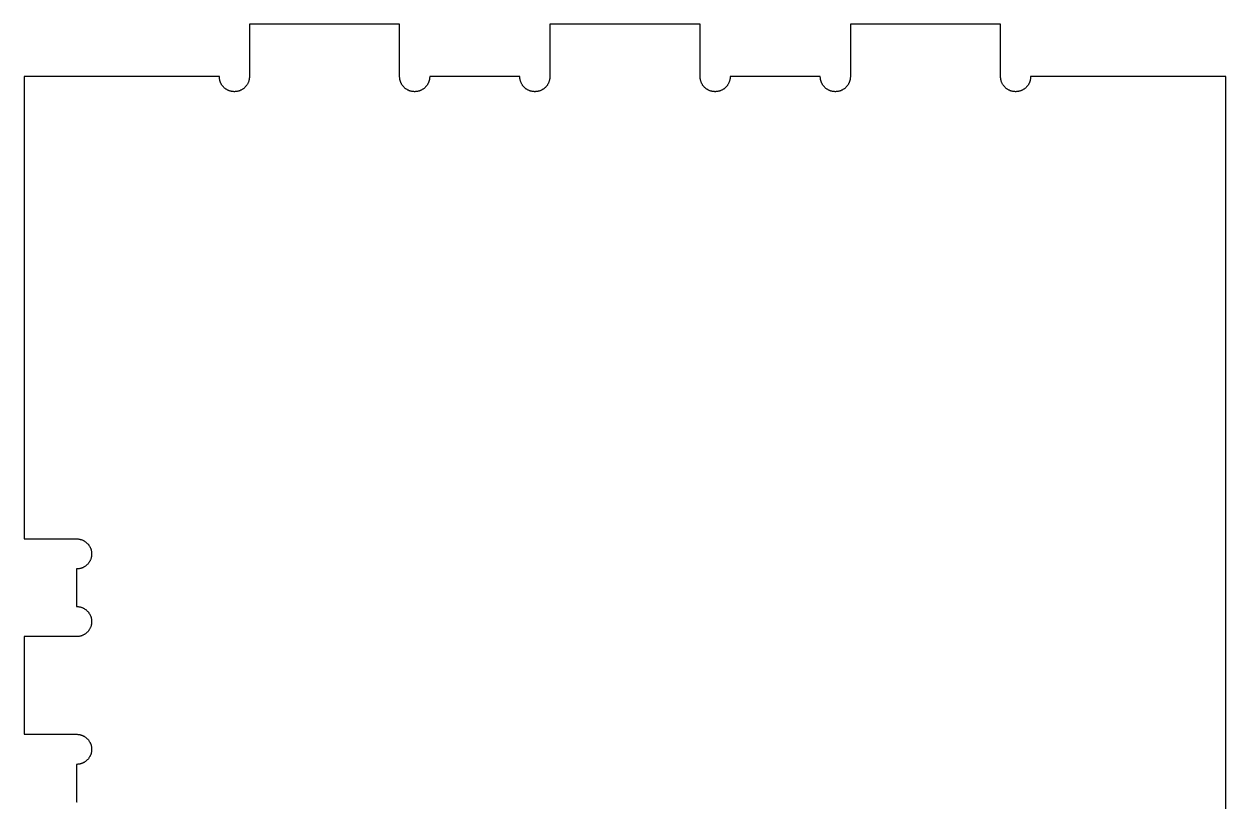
# Model space of a CAD drawing. Header units: millimetres. Extents: x 86 to 152, y 21 to 97.6.
# Drawn here: x 86 to 118, y 41.7 to 62.4 of the extents above; entities that cross this region are included whole.
import ezdxf

# ---------------------------------------------------------------- set-up
doc = ezdxf.new("R2010")
doc.units = ezdxf.units.MM
doc.layers.add('Default', color=18, linetype='Continuous', true_color=0x000000)

msp = doc.modelspace()

# ---------------------------------------------------------------- linework, layer by layer
at = {"layer": 'Default'}
for p, q in [((96, 62.4), (92, 62.4)), ((92, 62.4), (92, 61)), ((96, 61), (96, 62.4)), ((104, 62.4), (100, 62.4)), ((100, 62.4), (100, 61)), ((104, 61), (104, 62.4)), ((112, 62.4), (108, 62.4)), ((108, 62.4), (108, 61)), ((112, 61), (112, 62.4)), ((91.2, 61), (86, 61)), ((86, 61), (86, 48.7)), ((91.2, 60.986), (91.2, 61)), ((91.201, 60.972), (91.2, 60.986)), ((91.202, 60.959), (91.201, 60.972)), ((91.204, 60.945), (91.202, 60.959)), ((91.206, 60.931), (91.204, 60.945)), ((91.209, 60.918), (91.206, 60.931)), ((91.212, 60.904), (91.209, 60.918)), ((91.215, 60.891), (91.212, 60.904)), ((91.219, 60.878), (91.215, 60.891)), ((91.224, 60.865), (91.219, 60.878)), ((91.228, 60.852), (91.224, 60.865)), ((91.234, 60.839), (91.228, 60.852)), ((91.24, 60.826), (91.234, 60.839)), ((91.246, 60.814), (91.24, 60.826)), ((91.252, 60.802), (91.246, 60.814)), ((91.259, 60.79), (91.252, 60.802)), ((91.948, 60.802), (91.941, 60.79)), ((91.954, 60.814), (91.948, 60.802)), ((91.96, 60.826), (91.954, 60.814)), ((91.966, 60.839), (91.96, 60.826)), ((91.972, 60.852), (91.966, 60.839)), ((91.976, 60.865), (91.972, 60.852)), ((91.981, 60.878), (91.976, 60.865)), ((91.985, 60.891), (91.981, 60.878)), ((91.988, 60.904), (91.985, 60.891)), ((91.991, 60.918), (91.988, 60.904)), ((91.994, 60.931), (91.991, 60.918)), ((91.996, 60.945), (91.994, 60.931)), ((91.998, 60.959), (91.996, 60.945)), ((91.999, 60.972), (91.998, 60.959)), ((92, 60.986), (91.999, 60.972)), ((92, 61), (92, 60.986)), ((96, 60.986), (96, 61)), ((96.001, 60.972), (96, 60.986)), ((96.002, 60.959), (96.001, 60.972)), ((96.004, 60.945), (96.002, 60.959)), ((96.006, 60.931), (96.004, 60.945)), ((96.009, 60.918), (96.006, 60.931)), ((96.012, 60.904), (96.009, 60.918)), ((96.015, 60.891), (96.012, 60.904)), ((96.019, 60.878), (96.015, 60.891)), ((96.024, 60.865), (96.019, 60.878)), ((96.028, 60.852), (96.024, 60.865)), ((96.034, 60.839), (96.028, 60.852)), ((96.04, 60.826), (96.034, 60.839)), ((96.046, 60.814), (96.04, 60.826)), ((96.052, 60.802), (96.046, 60.814)), ((96.059, 60.79), (96.052, 60.802)), ((96.748, 60.802), (96.741, 60.79)), ((96.754, 60.814), (96.748, 60.802)), ((96.76, 60.826), (96.754, 60.814)), ((96.766, 60.839), (96.76, 60.826)), ((96.772, 60.852), (96.766, 60.839)), ((96.776, 60.865), (96.772, 60.852)), ((96.781, 60.878), (96.776, 60.865)), ((96.785, 60.891), (96.781, 60.878)), ((96.788, 60.904), (96.785, 60.891)), ((96.791, 60.918), (96.788, 60.904)), ((96.794, 60.931), (96.791, 60.918)), ((96.796, 60.945), (96.794, 60.931)), ((96.798, 60.959), (96.796, 60.945)), ((96.799, 60.972), (96.798, 60.959)), ((96.8, 60.986), (96.799, 60.972)), ((99.2, 61), (96.8, 61)), ((96.8, 61), (96.8, 60.986)), ((99.2, 60.986), (99.2, 61)), ((99.201, 60.972), (99.2, 60.986)), ((99.202, 60.959), (99.201, 60.972)), ((99.204, 60.945), (99.202, 60.959)), ((99.206, 60.931), (99.204, 60.945)), ((99.209, 60.918), (99.206, 60.931)), ((99.212, 60.904), (99.209, 60.918)), ((99.215, 60.891), (99.212, 60.904)), ((99.219, 60.878), (99.215, 60.891)), ((99.224, 60.865), (99.219, 60.878)), ((99.228, 60.852), (99.224, 60.865)), ((99.234, 60.839), (99.228, 60.852)), ((99.24, 60.826), (99.234, 60.839)), ((99.246, 60.814), (99.24, 60.826)), ((99.252, 60.802), (99.246, 60.814)), ((99.259, 60.79), (99.252, 60.802)), ((99.948, 60.802), (99.941, 60.79)), ((99.954, 60.814), (99.948, 60.802)), ((99.96, 60.826), (99.954, 60.814)), ((99.966, 60.839), (99.96, 60.826)), ((99.972, 60.852), (99.966, 60.839)), ((99.976, 60.865), (99.972, 60.852)), ((99.981, 60.878), (99.976, 60.865)), ((99.985, 60.891), (99.981, 60.878)), ((99.988, 60.904), (99.985, 60.891)), ((99.991, 60.918), (99.988, 60.904)), ((99.994, 60.931), (99.991, 60.918)), ((99.996, 60.945), (99.994, 60.931)), ((99.998, 60.959), (99.996, 60.945)), ((99.999, 60.972), (99.998, 60.959)), ((100, 60.986), (99.999, 60.972)), ((100, 61), (100, 60.986)), ((104, 60.986), (104, 61)), ((104.001, 60.972), (104, 60.986)), ((104.002, 60.959), (104.001, 60.972)), ((104.004, 60.945), (104.002, 60.959)), ((104.006, 60.931), (104.004, 60.945)), ((104.009, 60.918), (104.006, 60.931)), ((104.012, 60.904), (104.009, 60.918)), ((104.015, 60.891), (104.012, 60.904)), ((104.019, 60.878), (104.015, 60.891)), ((104.024, 60.865), (104.019, 60.878)), ((104.028, 60.852), (104.024, 60.865)), ((104.034, 60.839), (104.028, 60.852)), ((104.04, 60.826), (104.034, 60.839)), ((104.046, 60.814), (104.04, 60.826)), ((104.052, 60.802), (104.046, 60.814)), ((104.059, 60.79), (104.052, 60.802)), ((104.748, 60.802), (104.741, 60.79)), ((104.754, 60.814), (104.748, 60.802)), ((104.76, 60.826), (104.754, 60.814)), ((104.766, 60.839), (104.76, 60.826)), ((104.772, 60.852), (104.766, 60.839)), ((104.776, 60.865), (104.772, 60.852)), ((104.781, 60.878), (104.776, 60.865)), ((104.785, 60.891), (104.781, 60.878)), ((104.788, 60.904), (104.785, 60.891)), ((104.791, 60.918), (104.788, 60.904)), ((104.794, 60.931), (104.791, 60.918)), ((104.796, 60.945), (104.794, 60.931)), ((104.798, 60.959), (104.796, 60.945)), ((104.799, 60.972), (104.798, 60.959)), ((104.8, 60.986), (104.799, 60.972)), ((107.2, 61), (104.8, 61)), ((104.8, 61), (104.8, 60.986)), ((107.2, 60.986), (107.2, 61)), ((107.201, 60.972), (107.2, 60.986)), ((107.202, 60.959), (107.201, 60.972)), ((107.204, 60.945), (107.202, 60.959)), ((107.206, 60.931), (107.204, 60.945)), ((107.209, 60.918), (107.206, 60.931)), ((107.212, 60.904), (107.209, 60.918)), ((107.215, 60.891), (107.212, 60.904)), ((107.219, 60.878), (107.215, 60.891)), ((107.224, 60.865), (107.219, 60.878)), ((107.228, 60.852), (107.224, 60.865)), ((107.234, 60.839), (107.228, 60.852)), ((107.24, 60.826), (107.234, 60.839)), ((107.246, 60.814), (107.24, 60.826)), ((107.252, 60.802), (107.246, 60.814)), ((107.259, 60.79), (107.252, 60.802)), ((107.948, 60.802), (107.941, 60.79)), ((107.954, 60.814), (107.948, 60.802)), ((107.96, 60.826), (107.954, 60.814)), ((107.966, 60.839), (107.96, 60.826)), ((107.972, 60.852), (107.966, 60.839)), ((107.976, 60.865), (107.972, 60.852)), ((107.981, 60.878), (107.976, 60.865)), ((107.985, 60.891), (107.981, 60.878)), ((107.988, 60.904), (107.985, 60.891)), ((107.991, 60.918), (107.988, 60.904)), ((107.994, 60.931), (107.991, 60.918)), ((107.996, 60.945), (107.994, 60.931)), ((107.998, 60.959), (107.996, 60.945)), ((107.999, 60.972), (107.998, 60.959)), ((108, 60.986), (107.999, 60.972)), ((108, 61), (108, 60.986)), ((112, 60.986), (112, 61)), ((112.001, 60.972), (112, 60.986)), ((112.002, 60.959), (112.001, 60.972)), ((112.004, 60.945), (112.002, 60.959)), ((112.006, 60.931), (112.004, 60.945)), ((112.009, 60.918), (112.006, 60.931)), ((112.012, 60.904), (112.009, 60.918)), ((112.015, 60.891), (112.012, 60.904)), ((112.019, 60.878), (112.015, 60.891)), ((112.024, 60.865), (112.019, 60.878)), ((112.028, 60.852), (112.024, 60.865)), ((112.034, 60.839), (112.028, 60.852)), ((112.04, 60.826), (112.034, 60.839)), ((112.046, 60.814), (112.04, 60.826)), ((112.052, 60.802), (112.046, 60.814)), ((112.059, 60.79), (112.052, 60.802)), ((112.748, 60.802), (112.741, 60.79)), ((112.754, 60.814), (112.748, 60.802)), ((112.76, 60.826), (112.754, 60.814)), ((112.766, 60.839), (112.76, 60.826)), ((112.772, 60.852), (112.766, 60.839)), ((112.776, 60.865), (112.772, 60.852)), ((112.781, 60.878), (112.776, 60.865)), ((112.785, 60.891), (112.781, 60.878)), ((112.788, 60.904), (112.785, 60.891)), ((112.791, 60.918), (112.788, 60.904)), ((112.794, 60.931), (112.791, 60.918)), ((112.796, 60.945), (112.794, 60.931)), ((112.798, 60.959), (112.796, 60.945)), ((112.799, 60.972), (112.798, 60.959)), ((112.8, 60.986), (112.799, 60.972)), ((118, 61), (112.8, 61)), ((112.8, 61), (112.8, 60.986)), ((118, 22.4), (118, 61)), ((91.267, 60.778), (91.259, 60.79)), ((91.275, 60.767), (91.267, 60.778)), ((91.283, 60.756), (91.275, 60.767)), ((91.292, 60.745), (91.283, 60.756)), ((91.301, 60.735), (91.292, 60.745)), ((91.31, 60.725), (91.301, 60.735)), ((91.32, 60.715), (91.31, 60.725)), ((91.33, 60.705), (91.32, 60.715)), ((91.34, 60.696), (91.33, 60.705)), ((91.351, 60.687), (91.34, 60.696)), ((91.362, 60.679), (91.351, 60.687)), ((91.373, 60.671), (91.362, 60.679)), ((91.384, 60.663), (91.373, 60.671)), ((91.396, 60.656), (91.384, 60.663)), ((91.408, 60.649), (91.396, 60.656)), ((91.42, 60.643), (91.408, 60.649)), ((91.433, 60.637), (91.42, 60.643)), ((91.445, 60.631), (91.433, 60.637)), ((91.458, 60.626), (91.445, 60.631)), ((91.471, 60.621), (91.458, 60.626)), ((91.484, 60.617), (91.471, 60.621)), ((91.498, 60.613), (91.484, 60.617)), ((91.511, 60.61), (91.498, 60.613)), ((91.525, 60.607), (91.511, 60.61)), ((91.538, 60.605), (91.525, 60.607)), ((91.552, 60.603), (91.538, 60.605)), ((91.566, 60.601), (91.552, 60.603)), ((91.579, 60.601), (91.566, 60.601)), ((91.593, 60.6), (91.579, 60.601)), ((91.607, 60.6), (91.593, 60.6)), ((91.621, 60.601), (91.607, 60.6)), ((91.634, 60.601), (91.621, 60.601)), ((91.648, 60.603), (91.634, 60.601)), ((91.662, 60.605), (91.648, 60.603)), ((91.675, 60.607), (91.662, 60.605)), ((91.689, 60.61), (91.675, 60.607)), ((91.702, 60.613), (91.689, 60.61)), ((91.716, 60.617), (91.702, 60.613)), ((91.729, 60.621), (91.716, 60.617)), ((91.742, 60.626), (91.729, 60.621)), ((91.755, 60.631), (91.742, 60.626)), ((91.767, 60.637), (91.755, 60.631)), ((91.78, 60.643), (91.767, 60.637)), ((91.792, 60.649), (91.78, 60.643)), ((91.804, 60.656), (91.792, 60.649)), ((91.816, 60.663), (91.804, 60.656)), ((91.827, 60.671), (91.816, 60.663)), ((91.838, 60.679), (91.827, 60.671)), ((91.849, 60.687), (91.838, 60.679)), ((91.86, 60.696), (91.849, 60.687)), ((91.87, 60.705), (91.86, 60.696)), ((91.88, 60.715), (91.87, 60.705)), ((91.89, 60.725), (91.88, 60.715)), ((91.899, 60.735), (91.89, 60.725)), ((91.908, 60.745), (91.899, 60.735)), ((91.917, 60.756), (91.908, 60.745)), ((91.925, 60.767), (91.917, 60.756)), ((91.933, 60.778), (91.925, 60.767)), ((91.941, 60.79), (91.933, 60.778)), ((96.067, 60.778), (96.059, 60.79)), ((96.075, 60.767), (96.067, 60.778)), ((96.083, 60.756), (96.075, 60.767)), ((96.092, 60.745), (96.083, 60.756)), ((96.101, 60.735), (96.092, 60.745)), ((96.11, 60.725), (96.101, 60.735)), ((96.12, 60.715), (96.11, 60.725)), ((96.13, 60.705), (96.12, 60.715)), ((96.14, 60.696), (96.13, 60.705)), ((96.151, 60.687), (96.14, 60.696)), ((96.162, 60.679), (96.151, 60.687)), ((96.173, 60.671), (96.162, 60.679)), ((96.184, 60.663), (96.173, 60.671)), ((96.196, 60.656), (96.184, 60.663)), ((96.208, 60.649), (96.196, 60.656)), ((96.22, 60.643), (96.208, 60.649)), ((96.233, 60.637), (96.22, 60.643)), ((96.245, 60.631), (96.233, 60.637)), ((96.258, 60.626), (96.245, 60.631)), ((96.271, 60.621), (96.258, 60.626)), ((96.284, 60.617), (96.271, 60.621)), ((96.298, 60.613), (96.284, 60.617)), ((96.311, 60.61), (96.298, 60.613)), ((96.325, 60.607), (96.311, 60.61)), ((96.338, 60.605), (96.325, 60.607)), ((96.352, 60.603), (96.338, 60.605)), ((96.366, 60.601), (96.352, 60.603)), ((96.379, 60.601), (96.366, 60.601)), ((96.393, 60.6), (96.379, 60.601)), ((96.407, 60.6), (96.393, 60.6)), ((96.421, 60.601), (96.407, 60.6)), ((96.434, 60.601), (96.421, 60.601)), ((96.448, 60.603), (96.434, 60.601)), ((96.462, 60.605), (96.448, 60.603)), ((96.475, 60.607), (96.462, 60.605)), ((96.489, 60.61), (96.475, 60.607)), ((96.502, 60.613), (96.489, 60.61)), ((96.516, 60.617), (96.502, 60.613)), ((96.529, 60.621), (96.516, 60.617)), ((96.542, 60.626), (96.529, 60.621)), ((96.555, 60.631), (96.542, 60.626)), ((96.567, 60.637), (96.555, 60.631)), ((96.58, 60.643), (96.567, 60.637)), ((96.592, 60.649), (96.58, 60.643)), ((96.604, 60.656), (96.592, 60.649)), ((96.616, 60.663), (96.604, 60.656)), ((96.627, 60.671), (96.616, 60.663)), ((96.638, 60.679), (96.627, 60.671)), ((96.649, 60.687), (96.638, 60.679)), ((96.66, 60.696), (96.649, 60.687)), ((96.67, 60.705), (96.66, 60.696)), ((96.68, 60.715), (96.67, 60.705)), ((96.69, 60.725), (96.68, 60.715)), ((96.699, 60.735), (96.69, 60.725)), ((96.708, 60.745), (96.699, 60.735)), ((96.717, 60.756), (96.708, 60.745)), ((96.725, 60.767), (96.717, 60.756)), ((96.733, 60.778), (96.725, 60.767)), ((96.741, 60.79), (96.733, 60.778)), ((99.267, 60.778), (99.259, 60.79)), ((99.275, 60.767), (99.267, 60.778)), ((99.283, 60.756), (99.275, 60.767)), ((99.292, 60.745), (99.283, 60.756)), ((99.301, 60.735), (99.292, 60.745)), ((99.31, 60.725), (99.301, 60.735)), ((99.32, 60.715), (99.31, 60.725)), ((99.33, 60.705), (99.32, 60.715)), ((99.34, 60.696), (99.33, 60.705)), ((99.351, 60.687), (99.34, 60.696)), ((99.362, 60.679), (99.351, 60.687)), ((99.373, 60.671), (99.362, 60.679)), ((99.384, 60.663), (99.373, 60.671)), ((99.396, 60.656), (99.384, 60.663)), ((99.408, 60.649), (99.396, 60.656)), ((99.42, 60.643), (99.408, 60.649)), ((99.433, 60.637), (99.42, 60.643)), ((99.445, 60.631), (99.433, 60.637)), ((99.458, 60.626), (99.445, 60.631)), ((99.471, 60.621), (99.458, 60.626)), ((99.484, 60.617), (99.471, 60.621)), ((99.498, 60.613), (99.484, 60.617)), ((99.511, 60.61), (99.498, 60.613)), ((99.525, 60.607), (99.511, 60.61)), ((99.538, 60.605), (99.525, 60.607)), ((99.552, 60.603), (99.538, 60.605)), ((99.566, 60.601), (99.552, 60.603)), ((99.579, 60.601), (99.566, 60.601)), ((99.593, 60.6), (99.579, 60.601)), ((99.607, 60.6), (99.593, 60.6)), ((99.621, 60.601), (99.607, 60.6)), ((99.634, 60.601), (99.621, 60.601)), ((99.648, 60.603), (99.634, 60.601)), ((99.662, 60.605), (99.648, 60.603)), ((99.675, 60.607), (99.662, 60.605)), ((99.689, 60.61), (99.675, 60.607)), ((99.702, 60.613), (99.689, 60.61)), ((99.716, 60.617), (99.702, 60.613)), ((99.729, 60.621), (99.716, 60.617)), ((99.742, 60.626), (99.729, 60.621)), ((99.755, 60.631), (99.742, 60.626)), ((99.767, 60.637), (99.755, 60.631)), ((99.78, 60.643), (99.767, 60.637)), ((99.792, 60.649), (99.78, 60.643)), ((99.804, 60.656), (99.792, 60.649)), ((99.816, 60.663), (99.804, 60.656)), ((99.827, 60.671), (99.816, 60.663)), ((99.838, 60.679), (99.827, 60.671)), ((99.849, 60.687), (99.838, 60.679)), ((99.86, 60.696), (99.849, 60.687)), ((99.87, 60.705), (99.86, 60.696)), ((99.88, 60.715), (99.87, 60.705)), ((99.89, 60.725), (99.88, 60.715)), ((99.899, 60.735), (99.89, 60.725)), ((99.908, 60.745), (99.899, 60.735)), ((99.917, 60.756), (99.908, 60.745)), ((99.925, 60.767), (99.917, 60.756)), ((99.933, 60.778), (99.925, 60.767)), ((99.941, 60.79), (99.933, 60.778)), ((104.067, 60.778), (104.059, 60.79)), ((104.075, 60.767), (104.067, 60.778)), ((104.083, 60.756), (104.075, 60.767)), ((104.092, 60.745), (104.083, 60.756)), ((104.101, 60.735), (104.092, 60.745)), ((104.11, 60.725), (104.101, 60.735)), ((104.12, 60.715), (104.11, 60.725)), ((104.13, 60.705), (104.12, 60.715)), ((104.14, 60.696), (104.13, 60.705)), ((104.151, 60.687), (104.14, 60.696)), ((104.162, 60.679), (104.151, 60.687)), ((104.173, 60.671), (104.162, 60.679)), ((104.184, 60.663), (104.173, 60.671)), ((104.196, 60.656), (104.184, 60.663)), ((104.208, 60.649), (104.196, 60.656)), ((104.22, 60.643), (104.208, 60.649)), ((104.233, 60.637), (104.22, 60.643)), ((104.245, 60.631), (104.233, 60.637)), ((104.258, 60.626), (104.245, 60.631)), ((104.271, 60.621), (104.258, 60.626)), ((104.284, 60.617), (104.271, 60.621)), ((104.298, 60.613), (104.284, 60.617)), ((104.311, 60.61), (104.298, 60.613)), ((104.325, 60.607), (104.311, 60.61)), ((104.338, 60.605), (104.325, 60.607)), ((104.352, 60.603), (104.338, 60.605)), ((104.366, 60.601), (104.352, 60.603)), ((104.379, 60.601), (104.366, 60.601)), ((104.393, 60.6), (104.379, 60.601)), ((104.407, 60.6), (104.393, 60.6)), ((104.421, 60.601), (104.407, 60.6)), ((104.434, 60.601), (104.421, 60.601)), ((104.448, 60.603), (104.434, 60.601)), ((104.462, 60.605), (104.448, 60.603)), ((104.475, 60.607), (104.462, 60.605)), ((104.489, 60.61), (104.475, 60.607)), ((104.502, 60.613), (104.489, 60.61)), ((104.516, 60.617), (104.502, 60.613)), ((104.529, 60.621), (104.516, 60.617)), ((104.542, 60.626), (104.529, 60.621)), ((104.555, 60.631), (104.542, 60.626)), ((104.567, 60.637), (104.555, 60.631)), ((104.58, 60.643), (104.567, 60.637)), ((104.592, 60.649), (104.58, 60.643)), ((104.604, 60.656), (104.592, 60.649)), ((104.616, 60.663), (104.604, 60.656)), ((104.627, 60.671), (104.616, 60.663)), ((104.638, 60.679), (104.627, 60.671)), ((104.649, 60.687), (104.638, 60.679)), ((104.66, 60.696), (104.649, 60.687)), ((104.67, 60.705), (104.66, 60.696)), ((104.68, 60.715), (104.67, 60.705)), ((104.69, 60.725), (104.68, 60.715)), ((104.699, 60.735), (104.69, 60.725)), ((104.708, 60.745), (104.699, 60.735)), ((104.717, 60.756), (104.708, 60.745)), ((104.725, 60.767), (104.717, 60.756)), ((104.733, 60.778), (104.725, 60.767)), ((104.741, 60.79), (104.733, 60.778)), ((107.267, 60.778), (107.259, 60.79)), ((107.275, 60.767), (107.267, 60.778)), ((107.283, 60.756), (107.275, 60.767)), ((107.292, 60.745), (107.283, 60.756)), ((107.301, 60.735), (107.292, 60.745)), ((107.31, 60.725), (107.301, 60.735)), ((107.32, 60.715), (107.31, 60.725)), ((107.33, 60.705), (107.32, 60.715)), ((107.34, 60.696), (107.33, 60.705)), ((107.351, 60.687), (107.34, 60.696)), ((107.362, 60.679), (107.351, 60.687)), ((107.373, 60.671), (107.362, 60.679)), ((107.384, 60.663), (107.373, 60.671)), ((107.396, 60.656), (107.384, 60.663)), ((107.408, 60.649), (107.396, 60.656)), ((107.42, 60.643), (107.408, 60.649)), ((107.433, 60.637), (107.42, 60.643)), ((107.445, 60.631), (107.433, 60.637)), ((107.458, 60.626), (107.445, 60.631)), ((107.471, 60.621), (107.458, 60.626)), ((107.484, 60.617), (107.471, 60.621)), ((107.498, 60.613), (107.484, 60.617)), ((107.511, 60.61), (107.498, 60.613)), ((107.525, 60.607), (107.511, 60.61)), ((107.538, 60.605), (107.525, 60.607)), ((107.552, 60.603), (107.538, 60.605)), ((107.566, 60.601), (107.552, 60.603)), ((107.579, 60.601), (107.566, 60.601)), ((107.593, 60.6), (107.579, 60.601)), ((107.607, 60.6), (107.593, 60.6)), ((107.621, 60.601), (107.607, 60.6)), ((107.634, 60.601), (107.621, 60.601)), ((107.648, 60.603), (107.634, 60.601)), ((107.662, 60.605), (107.648, 60.603)), ((107.675, 60.607), (107.662, 60.605)), ((107.689, 60.61), (107.675, 60.607)), ((107.702, 60.613), (107.689, 60.61)), ((107.716, 60.617), (107.702, 60.613)), ((107.729, 60.621), (107.716, 60.617)), ((107.742, 60.626), (107.729, 60.621)), ((107.755, 60.631), (107.742, 60.626)), ((107.767, 60.637), (107.755, 60.631)), ((107.78, 60.643), (107.767, 60.637)), ((107.792, 60.649), (107.78, 60.643)), ((107.804, 60.656), (107.792, 60.649)), ((107.816, 60.663), (107.804, 60.656)), ((107.827, 60.671), (107.816, 60.663)), ((107.838, 60.679), (107.827, 60.671)), ((107.849, 60.687), (107.838, 60.679)), ((107.86, 60.696), (107.849, 60.687)), ((107.87, 60.705), (107.86, 60.696)), ((107.88, 60.715), (107.87, 60.705)), ((107.89, 60.725), (107.88, 60.715)), ((107.899, 60.735), (107.89, 60.725)), ((107.908, 60.745), (107.899, 60.735)), ((107.917, 60.756), (107.908, 60.745)), ((107.925, 60.767), (107.917, 60.756)), ((107.933, 60.778), (107.925, 60.767)), ((107.941, 60.79), (107.933, 60.778)), ((112.067, 60.778), (112.059, 60.79)), ((112.075, 60.767), (112.067, 60.778)), ((112.083, 60.756), (112.075, 60.767)), ((112.092, 60.745), (112.083, 60.756)), ((112.101, 60.735), (112.092, 60.745)), ((112.11, 60.725), (112.101, 60.735)), ((112.12, 60.715), (112.11, 60.725)), ((112.13, 60.705), (112.12, 60.715)), ((112.14, 60.696), (112.13, 60.705)), ((112.151, 60.687), (112.14, 60.696)), ((112.162, 60.679), (112.151, 60.687)), ((112.173, 60.671), (112.162, 60.679)), ((112.184, 60.663), (112.173, 60.671)), ((112.196, 60.656), (112.184, 60.663)), ((112.208, 60.649), (112.196, 60.656)), ((112.22, 60.643), (112.208, 60.649)), ((112.233, 60.637), (112.22, 60.643)), ((112.245, 60.631), (112.233, 60.637)), ((112.258, 60.626), (112.245, 60.631)), ((112.271, 60.621), (112.258, 60.626)), ((112.284, 60.617), (112.271, 60.621)), ((112.298, 60.613), (112.284, 60.617)), ((112.311, 60.61), (112.298, 60.613)), ((112.325, 60.607), (112.311, 60.61)), ((112.338, 60.605), (112.325, 60.607)), ((112.352, 60.603), (112.338, 60.605)), ((112.366, 60.601), (112.352, 60.603)), ((112.379, 60.601), (112.366, 60.601)), ((112.393, 60.6), (112.379, 60.601)), ((112.407, 60.6), (112.393, 60.6)), ((112.421, 60.601), (112.407, 60.6)), ((112.434, 60.601), (112.421, 60.601)), ((112.448, 60.603), (112.434, 60.601)), ((112.462, 60.605), (112.448, 60.603)), ((112.475, 60.607), (112.462, 60.605)), ((112.489, 60.61), (112.475, 60.607)), ((112.502, 60.613), (112.489, 60.61)), ((112.516, 60.617), (112.502, 60.613)), ((112.529, 60.621), (112.516, 60.617)), ((112.542, 60.626), (112.529, 60.621)), ((112.555, 60.631), (112.542, 60.626)), ((112.567, 60.637), (112.555, 60.631)), ((112.58, 60.643), (112.567, 60.637)), ((112.592, 60.649), (112.58, 60.643)), ((112.604, 60.656), (112.592, 60.649)), ((112.616, 60.663), (112.604, 60.656)), ((112.627, 60.671), (112.616, 60.663)), ((112.638, 60.679), (112.627, 60.671)), ((112.649, 60.687), (112.638, 60.679)), ((112.66, 60.696), (112.649, 60.687)), ((112.67, 60.705), (112.66, 60.696)), ((112.68, 60.715), (112.67, 60.705)), ((112.69, 60.725), (112.68, 60.715)), ((112.699, 60.735), (112.69, 60.725)), ((112.708, 60.745), (112.699, 60.735)), ((112.717, 60.756), (112.708, 60.745)), ((112.725, 60.767), (112.717, 60.756)), ((112.733, 60.778), (112.725, 60.767)), ((112.741, 60.79), (112.733, 60.778)), ((86, 48.7), (87.4, 48.7)), ((87.4, 48.7), (87.414, 48.7)), ((87.414, 48.7), (87.428, 48.699)), ((87.428, 48.699), (87.441, 48.698)), ((87.441, 48.698), (87.455, 48.696)), ((87.455, 48.696), (87.469, 48.694)), ((87.469, 48.694), (87.482, 48.691)), ((87.482, 48.691), (87.496, 48.688)), ((87.496, 48.688), (87.509, 48.685)), ((87.509, 48.685), (87.522, 48.681)), ((87.522, 48.681), (87.535, 48.676)), ((87.535, 48.676), (87.548, 48.672)), ((87.548, 48.672), (87.561, 48.666)), ((87.561, 48.666), (87.574, 48.66)), ((87.574, 48.66), (87.586, 48.654)), ((87.586, 48.654), (87.598, 48.648)), ((87.598, 48.648), (87.61, 48.641)), ((87.61, 48.641), (87.622, 48.633)), ((87.622, 48.633), (87.633, 48.625)), ((87.633, 48.625), (87.644, 48.617)), ((87.644, 48.617), (87.655, 48.608)), ((87.655, 48.608), (87.665, 48.599)), ((87.665, 48.599), (87.675, 48.59)), ((87.675, 48.59), (87.685, 48.58)), ((87.685, 48.58), (87.695, 48.57)), ((87.695, 48.57), (87.704, 48.56)), ((87.704, 48.56), (87.713, 48.549)), ((87.713, 48.549), (87.721, 48.538)), ((87.721, 48.538), (87.729, 48.527)), ((87.729, 48.527), (87.737, 48.516)), ((87.737, 48.516), (87.744, 48.504)), ((87.744, 48.504), (87.751, 48.492)), ((87.751, 48.492), (87.757, 48.48)), ((87.757, 48.48), (87.763, 48.467)), ((87.763, 48.467), (87.769, 48.455)), ((87.769, 48.455), (87.774, 48.442)), ((87.774, 48.442), (87.779, 48.429)), ((87.779, 48.429), (87.783, 48.416)), ((87.783, 48.416), (87.787, 48.402)), ((87.787, 48.402), (87.79, 48.389)), ((87.79, 48.389), (87.793, 48.375)), ((87.793, 48.375), (87.795, 48.362)), ((87.795, 48.362), (87.797, 48.348)), ((87.797, 48.348), (87.799, 48.334)), ((87.799, 48.334), (87.799, 48.321)), ((87.799, 48.321), (87.8, 48.307)), ((87.665, 48.001), (87.655, 47.992)), ((87.675, 48.01), (87.665, 48.001)), ((87.685, 48.02), (87.675, 48.01)), ((87.695, 48.03), (87.685, 48.02)), ((87.704, 48.04), (87.695, 48.03)), ((87.713, 48.051), (87.704, 48.04)), ((87.721, 48.062), (87.713, 48.051)), ((87.729, 48.073), (87.721, 48.062)), ((87.737, 48.084), (87.729, 48.073)), ((87.744, 48.096), (87.737, 48.084)), ((87.751, 48.108), (87.744, 48.096)), ((87.757, 48.12), (87.751, 48.108)), ((87.763, 48.133), (87.757, 48.12)), ((87.769, 48.145), (87.763, 48.133)), ((87.774, 48.158), (87.769, 48.145)), ((87.779, 48.171), (87.774, 48.158)), ((87.783, 48.184), (87.779, 48.171)), ((87.787, 48.198), (87.783, 48.184)), ((87.79, 48.211), (87.787, 48.198)), ((87.793, 48.225), (87.79, 48.211)), ((87.795, 48.238), (87.793, 48.225)), ((87.797, 48.252), (87.795, 48.238)), ((87.799, 48.266), (87.797, 48.252)), ((87.8, 48.293), (87.799, 48.279)), ((87.799, 48.279), (87.799, 48.266)), ((87.8, 48.307), (87.8, 48.293)), ((87.414, 47.9), (87.4, 47.9)), ((87.4, 47.9), (87.4, 46.9)), ((87.428, 47.901), (87.414, 47.9)), ((87.441, 47.902), (87.428, 47.901)), ((87.455, 47.904), (87.441, 47.902)), ((87.469, 47.906), (87.455, 47.904)), ((87.482, 47.909), (87.469, 47.906)), ((87.496, 47.912), (87.482, 47.909)), ((87.509, 47.915), (87.496, 47.912)), ((87.522, 47.919), (87.509, 47.915)), ((87.535, 47.924), (87.522, 47.919)), ((87.548, 47.928), (87.535, 47.924)), ((87.561, 47.934), (87.548, 47.928)), ((87.574, 47.94), (87.561, 47.934)), ((87.586, 47.946), (87.574, 47.94)), ((87.598, 47.952), (87.586, 47.946)), ((87.61, 47.959), (87.598, 47.952)), ((87.622, 47.967), (87.61, 47.959)), ((87.633, 47.975), (87.622, 47.967)), ((87.644, 47.983), (87.633, 47.975)), ((87.655, 47.992), (87.644, 47.983)), ((87.4, 46.9), (87.414, 46.9)), ((87.414, 46.9), (87.428, 46.899)), ((87.428, 46.899), (87.441, 46.898)), ((87.441, 46.898), (87.455, 46.896)), ((87.455, 46.896), (87.469, 46.894)), ((87.469, 46.894), (87.482, 46.891)), ((87.482, 46.891), (87.496, 46.888)), ((87.496, 46.888), (87.509, 46.885)), ((87.509, 46.885), (87.522, 46.881)), ((87.522, 46.881), (87.535, 46.876)), ((87.535, 46.876), (87.548, 46.872)), ((87.548, 46.872), (87.561, 46.866)), ((87.561, 46.866), (87.574, 46.86)), ((87.574, 46.86), (87.586, 46.854)), ((87.586, 46.854), (87.598, 46.848)), ((87.598, 46.848), (87.61, 46.841)), ((87.61, 46.841), (87.622, 46.833)), ((87.622, 46.833), (87.633, 46.825)), ((87.633, 46.825), (87.644, 46.817)), ((87.644, 46.817), (87.655, 46.808)), ((87.655, 46.808), (87.665, 46.799)), ((87.665, 46.799), (87.675, 46.79)), ((87.675, 46.79), (87.685, 46.78)), ((87.685, 46.78), (87.695, 46.77)), ((87.695, 46.77), (87.704, 46.76)), ((87.704, 46.76), (87.713, 46.749)), ((87.713, 46.749), (87.721, 46.738)), ((87.721, 46.738), (87.729, 46.727)), ((87.729, 46.727), (87.737, 46.716)), ((87.737, 46.716), (87.744, 46.704)), ((87.744, 46.704), (87.751, 46.692)), ((87.751, 46.692), (87.757, 46.68)), ((87.757, 46.68), (87.763, 46.667)), ((87.763, 46.667), (87.769, 46.655)), ((87.769, 46.655), (87.774, 46.642)), ((87.774, 46.642), (87.779, 46.629)), ((87.779, 46.629), (87.783, 46.616)), ((87.783, 46.616), (87.787, 46.602)), ((87.787, 46.602), (87.79, 46.589)), ((87.79, 46.411), (87.787, 46.398)), ((87.79, 46.589), (87.793, 46.575)), ((87.793, 46.425), (87.79, 46.411)), ((87.793, 46.575), (87.795, 46.562)), ((87.795, 46.438), (87.793, 46.425)), ((87.795, 46.562), (87.797, 46.548)), ((87.797, 46.452), (87.795, 46.438)), ((87.797, 46.548), (87.799, 46.534)), ((87.799, 46.466), (87.797, 46.452)), ((87.799, 46.534), (87.799, 46.521)), ((87.799, 46.521), (87.8, 46.507)), ((87.8, 46.493), (87.799, 46.479)), ((87.799, 46.479), (87.799, 46.466)), ((87.8, 46.507), (87.8, 46.493)), ((87.4, 46.1), (86, 46.1)), ((86, 46.1), (86, 43.5)), ((87.414, 46.1), (87.4, 46.1)), ((87.428, 46.101), (87.414, 46.1)), ((87.441, 46.102), (87.428, 46.101)), ((87.455, 46.104), (87.441, 46.102)), ((87.469, 46.106), (87.455, 46.104)), ((87.482, 46.109), (87.469, 46.106)), ((87.496, 46.112), (87.482, 46.109)), ((87.509, 46.115), (87.496, 46.112)), ((87.522, 46.119), (87.509, 46.115)), ((87.535, 46.124), (87.522, 46.119)), ((87.548, 46.128), (87.535, 46.124)), ((87.561, 46.134), (87.548, 46.128)), ((87.574, 46.14), (87.561, 46.134)), ((87.586, 46.146), (87.574, 46.14)), ((87.598, 46.152), (87.586, 46.146)), ((87.61, 46.159), (87.598, 46.152)), ((87.622, 46.167), (87.61, 46.159)), ((87.633, 46.175), (87.622, 46.167)), ((87.644, 46.183), (87.633, 46.175)), ((87.655, 46.192), (87.644, 46.183)), ((87.665, 46.201), (87.655, 46.192)), ((87.675, 46.21), (87.665, 46.201)), ((87.685, 46.22), (87.675, 46.21)), ((87.695, 46.23), (87.685, 46.22)), ((87.704, 46.24), (87.695, 46.23)), ((87.713, 46.251), (87.704, 46.24)), ((87.721, 46.262), (87.713, 46.251)), ((87.729, 46.273), (87.721, 46.262)), ((87.737, 46.284), (87.729, 46.273)), ((87.744, 46.296), (87.737, 46.284)), ((87.751, 46.308), (87.744, 46.296)), ((87.757, 46.32), (87.751, 46.308)), ((87.763, 46.333), (87.757, 46.32)), ((87.769, 46.345), (87.763, 46.333)), ((87.774, 46.358), (87.769, 46.345)), ((87.779, 46.371), (87.774, 46.358)), ((87.783, 46.384), (87.779, 46.371)), ((87.787, 46.398), (87.783, 46.384)), ((86, 43.5), (87.4, 43.5)), ((87.4, 43.5), (87.414, 43.5)), ((87.414, 43.5), (87.428, 43.499)), ((87.428, 43.499), (87.441, 43.498)), ((87.441, 43.498), (87.455, 43.496)), ((87.455, 43.496), (87.469, 43.494)), ((87.469, 43.494), (87.482, 43.491)), ((87.482, 43.491), (87.496, 43.488)), ((87.496, 43.488), (87.509, 43.485)), ((87.509, 43.485), (87.522, 43.481)), ((87.522, 43.481), (87.535, 43.476)), ((87.535, 43.476), (87.548, 43.472)), ((87.548, 43.472), (87.561, 43.466)), ((87.561, 43.466), (87.574, 43.46)), ((87.574, 43.46), (87.586, 43.454)), ((87.586, 43.454), (87.598, 43.448)), ((87.598, 43.448), (87.61, 43.441)), ((87.61, 43.441), (87.622, 43.433)), ((87.622, 43.433), (87.633, 43.425)), ((87.633, 43.425), (87.644, 43.417)), ((87.644, 43.417), (87.655, 43.408)), ((87.655, 43.408), (87.665, 43.399)), ((87.665, 43.399), (87.675, 43.39)), ((87.675, 43.39), (87.685, 43.38)), ((87.685, 43.38), (87.695, 43.37)), ((87.695, 43.37), (87.704, 43.36)), ((87.704, 43.36), (87.713, 43.349)), ((87.713, 43.349), (87.721, 43.338)), ((87.721, 43.338), (87.729, 43.327)), ((87.729, 43.327), (87.737, 43.316)), ((87.737, 43.316), (87.744, 43.304)), ((87.744, 43.304), (87.751, 43.292)), ((87.751, 43.292), (87.757, 43.28)), ((87.757, 43.28), (87.763, 43.267)), ((87.763, 43.267), (87.769, 43.255)), ((87.769, 43.255), (87.774, 43.242)), ((87.774, 43.242), (87.779, 43.229)), ((87.779, 43.229), (87.783, 43.216)), ((87.783, 43.216), (87.787, 43.202)), ((87.787, 43.202), (87.79, 43.189)), ((87.737, 42.884), (87.729, 42.873)), ((87.744, 42.896), (87.737, 42.884)), ((87.751, 42.908), (87.744, 42.896)), ((87.757, 42.92), (87.751, 42.908)), ((87.763, 42.933), (87.757, 42.92)), ((87.769, 42.945), (87.763, 42.933)), ((87.774, 42.958), (87.769, 42.945)), ((87.779, 42.971), (87.774, 42.958)), ((87.783, 42.984), (87.779, 42.971)), ((87.787, 42.998), (87.783, 42.984)), ((87.79, 43.011), (87.787, 42.998)), ((87.79, 43.189), (87.793, 43.175)), ((87.793, 43.025), (87.79, 43.011)), ((87.793, 43.175), (87.795, 43.162)), ((87.795, 43.038), (87.793, 43.025)), ((87.795, 43.162), (87.797, 43.148)), ((87.797, 43.052), (87.795, 43.038)), ((87.797, 43.148), (87.799, 43.134)), ((87.799, 43.066), (87.797, 43.052)), ((87.799, 43.134), (87.799, 43.121)), ((87.799, 43.121), (87.8, 43.107)), ((87.8, 43.093), (87.799, 43.079)), ((87.799, 43.079), (87.799, 43.066)), ((87.8, 43.107), (87.8, 43.093)), ((87.414, 42.7), (87.4, 42.7)), ((87.4, 42.7), (87.4, 41.7)), ((87.428, 42.701), (87.414, 42.7)), ((87.441, 42.702), (87.428, 42.701)), ((87.455, 42.704), (87.441, 42.702)), ((87.469, 42.706), (87.455, 42.704)), ((87.482, 42.709), (87.469, 42.706)), ((87.496, 42.712), (87.482, 42.709)), ((87.509, 42.715), (87.496, 42.712)), ((87.522, 42.719), (87.509, 42.715)), ((87.535, 42.724), (87.522, 42.719)), ((87.548, 42.728), (87.535, 42.724)), ((87.561, 42.734), (87.548, 42.728)), ((87.574, 42.74), (87.561, 42.734)), ((87.586, 42.746), (87.574, 42.74)), ((87.598, 42.752), (87.586, 42.746)), ((87.61, 42.759), (87.598, 42.752)), ((87.622, 42.767), (87.61, 42.759)), ((87.633, 42.775), (87.622, 42.767)), ((87.644, 42.783), (87.633, 42.775)), ((87.655, 42.792), (87.644, 42.783)), ((87.665, 42.801), (87.655, 42.792)), ((87.675, 42.81), (87.665, 42.801)), ((87.685, 42.82), (87.675, 42.81)), ((87.695, 42.83), (87.685, 42.82)), ((87.704, 42.84), (87.695, 42.83)), ((87.713, 42.851), (87.704, 42.84)), ((87.721, 42.862), (87.713, 42.851)), ((87.729, 42.873), (87.721, 42.862)), ((87.4, 41.7), (87.414, 41.7))]:
    msp.add_line(p, q, dxfattribs=at)

doc.saveas('drawing.dxf')
